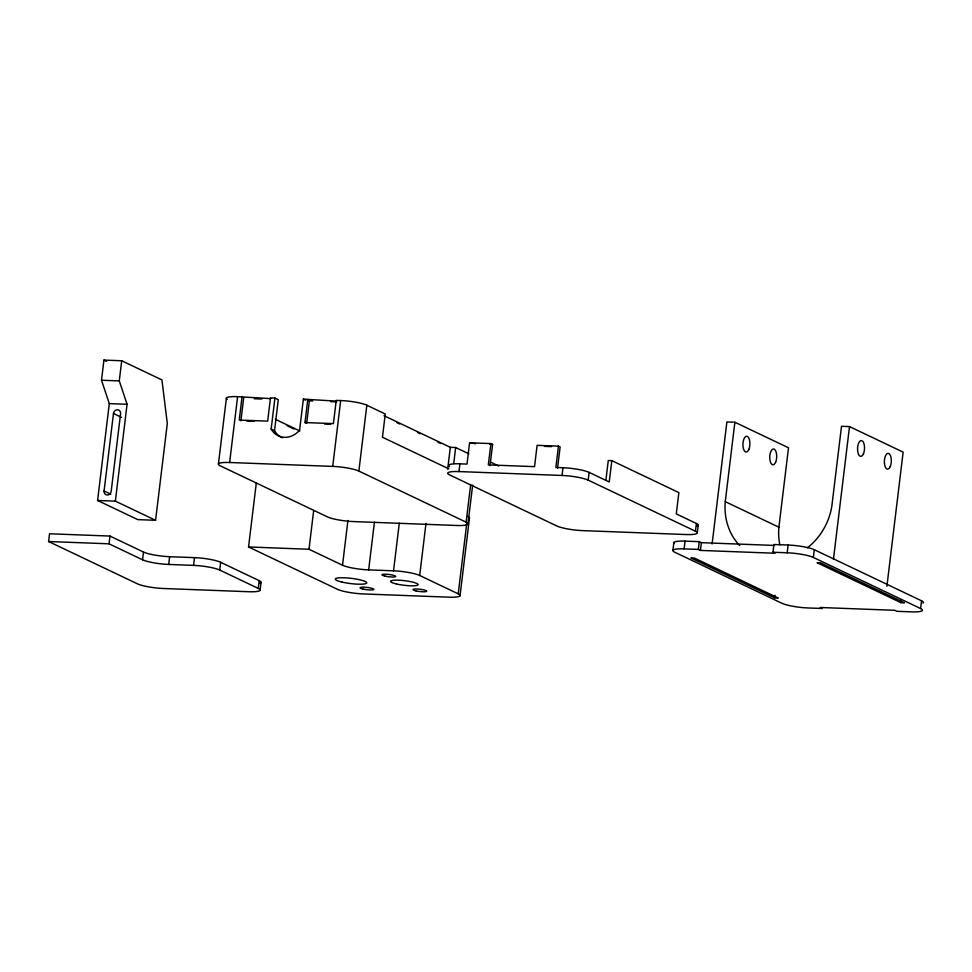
<?xml version="1.0" encoding="UTF-8"?>
<svg xmlns="http://www.w3.org/2000/svg" width="972" height="972" viewBox="0 0 972 972"><rect width="100%" height="100%" fill="white"/><g stroke="black" fill="none" stroke-linecap="round" stroke-linejoin="round"><path stroke-width="1.46" d="M259.22 580.661L258.285 588.412A19.792 3.305 6.9 0 1 248.881 591.729L163.575 588.497A19.792 3.305 6.9 0 1 137.429 583.832L48.6 541.525L49.536 533.774L109.97 536.07L143.479 552.035A19.792 3.305 6.9 0 0 169.638 556.701L194.522 557.636A19.792 3.305 6.9 0 1 220.668 562.302L259.22 580.661A19.792 3.305 6.9 0 1 259.937 583.285M101.501 380.234L103.943 360.09L121.707 360.758L161.935 379.918L167.305 423.452L155.581 520.299L137.805 519.631L97.589 500.471L109.301 403.623L101.501 380.234L119.277 380.903L127.077 404.291L115.364 501.139L155.581 520.299M104.089 490.982L113.469 413.501A3.961 3.499 -64.5 0 1 117.491 409.771A3.961 3.499 -64.5 0 1 120.577 413.768L111.197 491.249A3.961 3.499 -64.5 0 1 107.175 494.991A3.961 3.499 -64.5 0 1 104.089 490.982L110.796 494.177M119.277 380.903L121.707 360.758M258.285 588.412L219.733 570.054A19.792 3.305 6.9 0 0 193.574 565.388L168.703 564.44A19.792 3.305 6.9 0 1 142.544 559.775L109.022 543.81L109.97 536.07M142.544 559.775L143.479 552.035M168.703 564.44L169.638 556.701M193.574 565.388L194.522 557.636M218.433 463.923L226.403 398.058M470.655 484.749L466.123 522.158A19.792 3.305 6.9 0 1 456.731 525.488L353.65 521.575A19.792 3.305 6.9 0 1 327.503 516.922L220.243 465.819A19.792 3.305 6.9 0 1 229.635 462.502L237.605 396.649L270.653 398.629M219.733 570.054L220.668 562.302M242.04 396.819L239.234 420.062L267.665 421.131L270.483 397.888L274.918 398.058L278.271 399.662L274.529 430.645A19.792 17.472 -64.5 0 0 282.512 437.813M240.91 420.864L243.717 397.609M466.706 523.823L458.237 593.843A19.792 3.305 6.9 0 1 448.845 597.173L363.54 593.941A19.792 3.305 6.9 0 1 337.381 589.275L248.553 546.969L256.316 482.89M274.529 430.645L271.176 429.053L274.918 398.058M260.083 590.32L261.031 582.568M336.421 401.12L303.361 399.14L299.607 430.134A19.792 17.472 -64.5 0 1 271.176 429.053M309.473 400.1L306.666 423.342L304.989 422.553L307.796 399.31M458.237 593.843L419.685 575.485A19.792 3.305 6.9 0 0 393.538 570.819L368.655 569.884A19.792 3.305 6.9 0 1 342.508 565.218L308.987 549.253L313.677 510.507M229.635 462.502L332.716 466.402L340.686 400.549A19.792 3.305 6.9 0 1 366.833 405.215L385.264 413.999L382.458 437.242L448.785 468.832M342.508 565.218L347.915 520.518M466.123 522.158L358.862 471.068L366.833 405.215M368.655 569.884L374.427 522.207M393.538 570.819L399.31 523.143M419.685 575.485L426.003 523.337M447.691 469.112L450.328 447.327L384.001 415.724M453.73 463.498L455.661 447.521L450.328 447.327M605.86 480.411L608.265 460.521L611.825 460.655L678.857 492.597L676.281 513.896L696.389 523.483L695.454 531.222A19.792 3.305 6.9 0 1 686.062 534.539L582.981 530.639A19.792 3.305 6.9 0 1 556.822 525.974L449.562 474.883A19.792 3.305 6.9 0 1 458.954 471.566L459.902 463.826L467.01 464.094L469.585 442.782L490.909 443.584L492.585 444.386L490.01 465.697M467.933 524.066L472.647 485.15M460.048 595.751L469.427 518.27M490.909 443.584L488.333 464.895L534.539 466.645L537.115 445.334L558.45 446.148L560.127 446.95L557.539 468.249M558.45 446.148L555.875 467.447L562.982 467.726A19.792 3.305 6.9 0 1 589.129 472.392L609.237 481.966L611.825 460.655M458.954 471.566L562.035 475.466L562.982 467.726M695.454 531.222L588.194 480.132L589.129 472.392M672.916 550.298L673.851 542.546M684.118 548.876L698.333 549.423L700.423 550.419L775.073 553.238L772.983 552.242L773.919 544.502L788.134 545.037A19.792 3.305 6.9 0 1 814.281 549.702L921.541 600.793L920.606 608.545A19.792 3.305 6.9 0 1 911.214 611.862L896.998 611.315L894.908 610.319L820.259 607.5L822.348 608.496L808.133 607.962A19.792 3.305 6.9 0 1 781.986 603.296L674.726 552.205A19.792 3.305 6.9 0 1 684.118 548.876L685.053 541.137L699.269 541.671L701.371 542.668L774.514 545.438M697.264 533.13L698.2 525.378M698.333 549.423L699.269 541.671M700.423 550.419L701.371 542.668M712.112 543.968L726.886 421.945L734.881 422.237L788.511 447.788L778.9 527.201A59.401 52.464 -64.5 0 0 779.823 544.794M739.692 545.523A59.401 52.464 -64.5 0 1 725.27 501.661L734.881 422.237M774.696 597.877L690.898 557.952L694.445 558.086L778.244 598.011L774.696 597.877L775.012 595.289M772.983 552.242L787.199 552.789L788.134 545.037M920.606 608.545L813.345 557.442L814.281 549.702M833.466 559.155L849.516 426.587L841.509 426.283L831.898 505.695A59.401 52.464 -64.5 0 1 807.44 547.771M886.914 586.213L903.146 452.126L849.516 426.587M900.874 602.652L817.088 562.727L820.635 562.873L904.434 602.786L900.874 602.652L901.19 600.064M340.686 400.549L336.239 400.379L333.42 423.622L304.989 422.553M254.275 398.751L261.784 399.03M308.209 400.792L312.705 400.962M330.699 401.643L336.701 401.873M109.301 403.623L127.077 404.291M246.888 421.083L254.372 421.374M324.624 424.023L330.614 424.254M475.527 443.742L469.585 442.782M489.742 444.277L492.585 444.386M544.478 446.355L551.598 446.622M97.589 500.471L115.364 501.139M248.553 546.969L308.987 549.253M48.6 541.525L109.022 543.81M725.27 501.661L778.9 527.201M490.435 462.065L498.636 465.977M455.661 447.521L468.832 453.803M396.989 422.699L399.711 423.999M417.45 432.443L420.171 433.743M437.91 442.187L440.632 443.487M303.361 399.14L305.597 400.197M275.307 419.284L299.862 430.985M287.165 425.712L293.933 428.944M103.943 360.09L106.616 361.365M113.469 413.501L121.512 417.34M467.617 516.363A19.792 3.305 6.9 0 1 469.039 518.659M332.716 466.402A19.792 3.305 6.9 0 1 358.862 471.068M227.266 399.456A19.792 3.305 6.9 0 1 237.605 396.649M562.035 475.466A19.792 3.305 6.9 0 1 588.194 480.132M696.389 523.483A19.792 3.305 6.9 0 1 697.106 526.107M449.562 466.621A19.792 3.305 6.9 0 1 459.902 463.826M674.094 543.445A19.792 3.305 6.9 0 1 685.053 541.137M921.541 600.793A19.792 3.305 6.9 0 1 922.975 603.077M787.199 552.789A19.792 3.305 6.9 0 1 813.345 557.442M342.083 582.107A15.831 2.637 6.9 0 0 366.699 583.03A15.831 2.637 6.9 0 0 344.331 577.781A15.831 2.637 6.9 0 0 342.083 582.107M415.943 590.867A6.926 1.154 6.9 0 0 426.708 591.28A6.926 1.154 6.9 0 0 416.927 588.983A6.926 1.154 6.9 0 0 415.943 590.867M363.042 589.056A6.926 1.154 6.9 0 0 373.819 589.457A6.926 1.154 6.9 0 0 364.026 587.161A6.926 1.154 6.9 0 0 363.042 589.056M396.515 583.978A13.851 2.308 6.9 0 0 418.069 584.792A13.851 2.308 6.9 0 0 398.496 580.199A13.851 2.308 6.9 0 0 396.515 583.978M384.936 576.104A6.926 1.154 6.9 0 0 395.713 576.505A6.926 1.154 6.9 0 0 385.92 574.209A6.926 1.154 6.9 0 0 384.936 576.104M890.291 466.487A7.91 3.475 -87.8 0 0 888.797 453.487A7.91 3.475 -87.8 0 0 884.484 463.729A7.91 3.475 -87.8 0 0 890.291 466.487M863.476 453.717A7.91 3.475 -87.8 0 0 861.982 440.717A7.91 3.475 -87.8 0 0 857.668 450.959A7.91 3.475 -87.8 0 0 863.476 453.717M748.841 449.38A7.91 3.475 -87.8 0 0 747.347 436.379A7.91 3.475 -87.8 0 0 743.033 446.61A7.91 3.475 -87.8 0 0 748.841 449.38M775.656 462.15A7.91 3.475 -87.8 0 0 774.162 449.149A7.91 3.475 -87.8 0 0 769.848 459.392A7.91 3.475 -87.8 0 0 775.656 462.15"/></g></svg>
